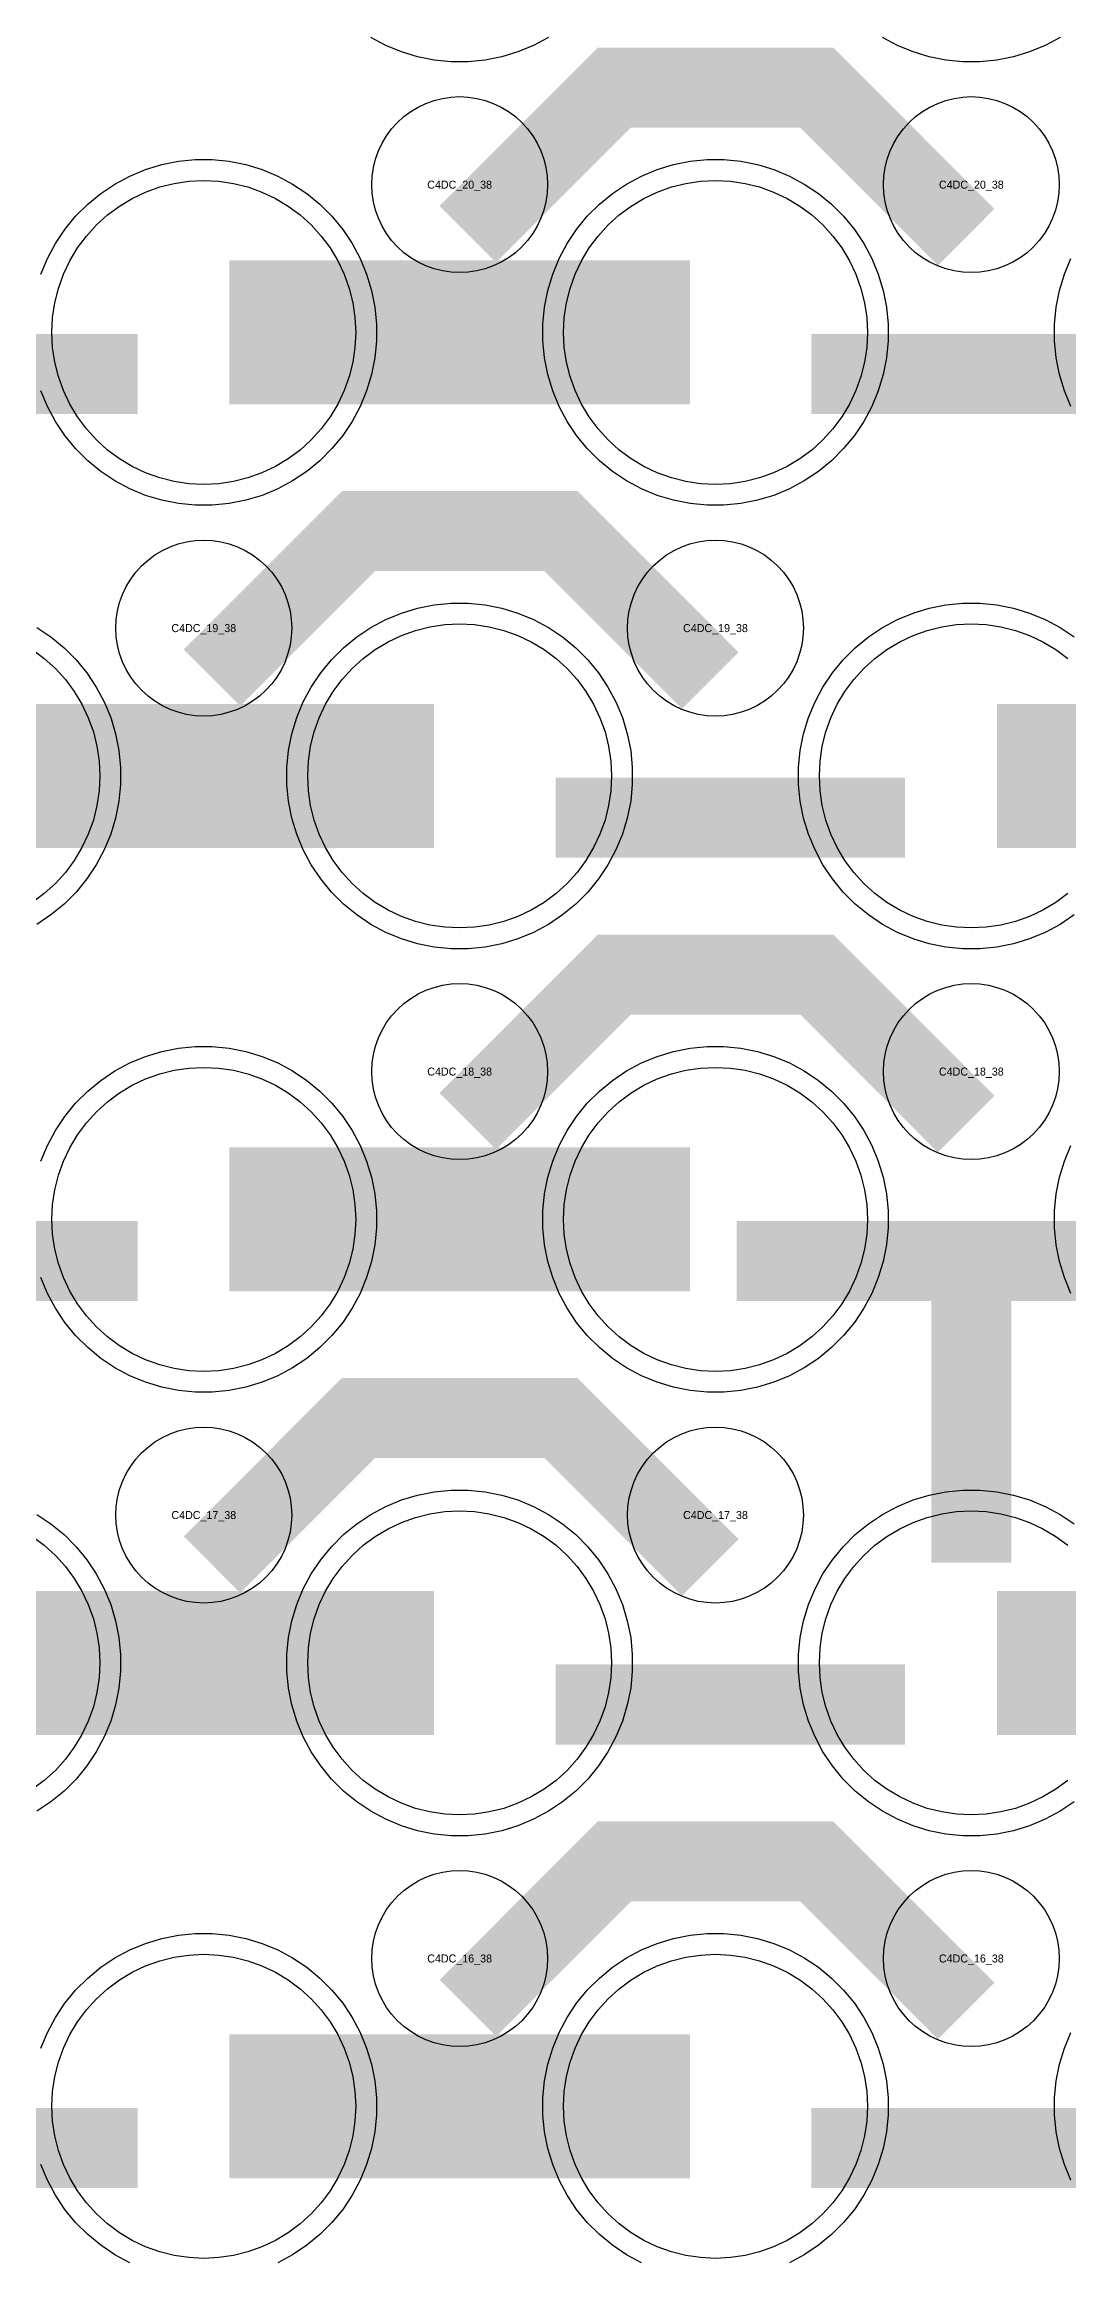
# Model space of a CAD drawing. Extents: x -11880 to 11880, y -14992 to 14992.
# Drawn here: x 110 to 430, y -12671 to -11978 of the extents above; entities that cross this region are included whole.
import ezdxf
from ezdxf.enums import TextEntityAlignment as Align

# ---------------------------------------------------------------- set-up
doc = ezdxf.new("R2010")
doc.units = 0
doc.header["$MEASUREMENT"] = 0
for name, color, linetype in [('GDS_775_DT_237', 138, 'CONTINUOUS'), ('RDL1_FS', 34, 'CONTINUOUS'), ('RDL_BS', 160, 'CONTINUOUS')]:
    doc.layers.add(name, color=color, linetype=linetype)

msp = doc.modelspace()

# ---------------------------------------------------------------- linework, layer by layer
at = {"layer": 'RDL1_FS'}
for points in [[(160, -12115.794), (155.343, -12115.565), (150.732, -12114.881), (146.209, -12113.749), (141.819, -12112.177), (137.605, -12110.185), (133.605, -12107.787), (129.86, -12105.009), (126.406, -12101.879), (123.276, -12098.425), (120.498, -12094.68), (118.1, -12090.68), (116.108, -12086.466), (114.536, -12082.076), (113.404, -12077.553), (112.72, -12072.942), (112.491, -12068.285), (112.72, -12063.628), (113.404, -12059.017), (114.536, -12054.494), (116.108, -12050.104), (118.1, -12045.89), (120.498, -12041.89), (123.276, -12038.145), (126.406, -12034.691), (129.86, -12031.561), (133.605, -12028.783), (137.605, -12026.385), (141.819, -12024.393), (146.209, -12022.821), (150.732, -12021.689), (155.343, -12021.005), (160, -12020.776), (164.657, -12021.005), (169.268, -12021.689), (173.791, -12022.821), (178.181, -12024.393), (182.395, -12026.385), (186.395, -12028.783), (190.14, -12031.561), (193.594, -12034.691), (196.724, -12038.145), (199.502, -12041.89), (201.9, -12045.89), (203.892, -12050.104), (205.464, -12054.494), (206.596, -12059.017), (207.28, -12063.628), (207.509, -12068.285), (207.28, -12072.942), (206.596, -12077.553), (205.464, -12082.076), (203.892, -12086.466), (201.9, -12090.68), (199.502, -12094.68), (196.724, -12098.425), (193.594, -12101.879), (190.14, -12105.009), (186.395, -12107.787), (182.395, -12110.185), (178.181, -12112.177), (173.791, -12113.749), (169.268, -12114.881), (164.657, -12115.565)], [(320, -12115.794), (315.343, -12115.565), (310.732, -12114.881), (306.209, -12113.749), (301.819, -12112.177), (297.605, -12110.185), (293.605, -12107.787), (289.86, -12105.009), (286.406, -12101.879), (283.276, -12098.425), (280.498, -12094.68), (278.1, -12090.68), (276.108, -12086.466), (274.536, -12082.076), (273.404, -12077.553), (272.72, -12072.942), (272.491, -12068.285), (272.72, -12063.628), (273.404, -12059.017), (274.536, -12054.494), (276.108, -12050.104), (278.1, -12045.89), (280.498, -12041.89), (283.276, -12038.145), (286.406, -12034.691), (289.86, -12031.561), (293.605, -12028.783), (297.605, -12026.385), (301.819, -12024.393), (306.209, -12022.821), (310.732, -12021.689), (315.343, -12021.005), (320, -12020.776), (324.657, -12021.005), (329.268, -12021.689), (333.791, -12022.821), (338.181, -12024.393), (342.395, -12026.385), (346.395, -12028.783), (350.14, -12031.561), (353.594, -12034.691), (356.724, -12038.145), (359.502, -12041.89), (361.9, -12045.89), (363.892, -12050.104), (365.464, -12054.494), (366.596, -12059.017), (367.28, -12063.628), (367.509, -12068.285), (367.28, -12072.942), (366.596, -12077.553), (365.464, -12082.076), (363.892, -12086.466), (361.9, -12090.68), (359.502, -12094.68), (356.724, -12098.425), (353.594, -12101.879), (350.14, -12105.009), (346.395, -12107.787), (342.395, -12110.185), (338.181, -12112.177), (333.791, -12113.749), (329.268, -12114.881), (324.657, -12115.565)], [(240, -12254.354), (235.343, -12254.125), (230.732, -12253.441), (226.209, -12252.309), (221.819, -12250.737), (217.605, -12248.745), (213.605, -12246.347), (209.86, -12243.569), (206.406, -12240.439), (203.276, -12236.985), (200.498, -12233.24), (198.1, -12229.24), (196.108, -12225.026), (194.536, -12220.636), (193.404, -12216.113), (192.72, -12211.502), (192.491, -12206.845), (192.72, -12202.188), (193.404, -12197.577), (194.536, -12193.054), (196.108, -12188.664), (198.1, -12184.45), (200.498, -12180.45), (203.276, -12176.705), (206.406, -12173.251), (209.86, -12170.121), (213.605, -12167.343), (217.605, -12164.945), (221.819, -12162.953), (226.209, -12161.381), (230.732, -12160.249), (235.343, -12159.565), (240, -12159.336), (244.657, -12159.565), (249.268, -12160.249), (253.791, -12161.381), (258.181, -12162.953), (262.395, -12164.945), (266.395, -12167.343), (270.14, -12170.121), (273.594, -12173.251), (276.724, -12176.705), (279.502, -12180.45), (281.9, -12184.45), (283.892, -12188.664), (285.464, -12193.054), (286.596, -12197.577), (287.28, -12202.188), (287.509, -12206.845), (287.28, -12211.502), (286.596, -12216.113), (285.464, -12220.636), (283.892, -12225.026), (281.9, -12229.24), (279.502, -12233.24), (276.724, -12236.985), (273.594, -12240.439), (270.14, -12243.569), (266.395, -12246.347), (262.395, -12248.745), (258.181, -12250.737), (253.791, -12252.309), (249.268, -12253.441), (244.657, -12254.125)], [(160, -12670.049), (155.343, -12669.82), (150.732, -12669.136), (146.209, -12668.004), (141.819, -12666.432), (137.605, -12664.44), (133.605, -12662.042), (129.86, -12659.264), (126.406, -12656.134), (123.276, -12652.68), (120.498, -12648.935), (118.1, -12644.935), (116.108, -12640.721), (114.536, -12636.331), (113.404, -12631.808), (112.72, -12627.197), (112.491, -12622.54), (112.72, -12617.883), (113.404, -12613.272), (114.536, -12608.749), (116.108, -12604.359), (118.1, -12600.145), (120.498, -12596.145), (123.276, -12592.4), (126.406, -12588.946), (129.86, -12585.816), (133.605, -12583.038), (137.605, -12580.64), (141.819, -12578.648), (146.209, -12577.076), (150.732, -12575.944), (155.343, -12575.26), (160, -12575.031), (164.657, -12575.26), (169.268, -12575.944), (173.791, -12577.076), (178.181, -12578.648), (182.395, -12580.64), (186.395, -12583.038), (190.14, -12585.816), (193.594, -12588.946), (196.724, -12592.4), (199.502, -12596.145), (201.9, -12600.145), (203.892, -12604.359), (205.464, -12608.749), (206.596, -12613.272), (207.28, -12617.883), (207.509, -12622.54), (207.28, -12627.197), (206.596, -12631.808), (205.464, -12636.331), (203.892, -12640.721), (201.9, -12644.935), (199.502, -12648.935), (196.724, -12652.68), (193.594, -12656.134), (190.14, -12659.264), (186.395, -12662.042), (182.395, -12664.44), (178.181, -12666.432), (173.791, -12668.004), (169.268, -12669.136), (164.657, -12669.82)], [(320, -12670.049), (315.343, -12669.82), (310.732, -12669.136), (306.209, -12668.004), (301.819, -12666.432), (297.605, -12664.44), (293.605, -12662.042), (289.86, -12659.264), (286.406, -12656.134), (283.276, -12652.68), (280.498, -12648.935), (278.1, -12644.935), (276.108, -12640.721), (274.536, -12636.331), (273.404, -12631.808), (272.72, -12627.197), (272.491, -12622.54), (272.72, -12617.883), (273.404, -12613.272), (274.536, -12608.749), (276.108, -12604.359), (278.1, -12600.145), (280.498, -12596.145), (283.276, -12592.4), (286.406, -12588.946), (289.86, -12585.816), (293.605, -12583.038), (297.605, -12580.64), (301.819, -12578.648), (306.209, -12577.076), (310.732, -12575.944), (315.343, -12575.26), (320, -12575.031), (324.657, -12575.26), (329.268, -12575.944), (333.791, -12577.076), (338.181, -12578.648), (342.395, -12580.64), (346.395, -12583.038), (350.14, -12585.816), (353.594, -12588.946), (356.724, -12592.4), (359.502, -12596.145), (361.9, -12600.145), (363.892, -12604.359), (365.464, -12608.749), (366.596, -12613.272), (367.28, -12617.883), (367.509, -12622.54), (367.28, -12627.197), (366.596, -12631.808), (365.464, -12636.331), (363.892, -12640.721), (361.9, -12644.935), (359.502, -12648.935), (356.724, -12652.68), (353.594, -12656.134), (350.14, -12659.264), (346.395, -12662.042), (342.395, -12664.44), (338.181, -12666.432), (333.791, -12668.004), (329.268, -12669.136), (324.657, -12669.82)]]:
    msp.add_lwpolyline(points, close=True, dxfattribs=at)
for points in [[(168.002, -12068.285, 45, 45, 0), (240.002, -12068.285, 45, 45, 0)], [(240.002, -12068.285, 45, 45, 0), (312.002, -12068.285, 45, 45, 0)], [(88.002, -12206.845, 45, 45, 0), (160.002, -12206.845, 45, 45, 0)], [(160.002, -12206.845, 45, 45, 0), (232.002, -12206.845, 45, 45, 0)], [(408.002, -12206.845, 45, 45, 0), (480.002, -12206.845, 45, 45, 0)], [(168.002, -12622.54, 45, 45, 0), (240.002, -12622.54, 45, 45, 0)], [(240.002, -12622.54, 45, 45, 0), (312.002, -12622.54, 45, 45, 0)]]:
    msp.add_lwpolyline(points, format="xyseb", dxfattribs=at)
for points in [[(430.14, -12243.569), (426.395, -12246.347), (422.395, -12248.745), (418.181, -12250.737), (413.791, -12252.309), (409.268, -12253.441), (404.657, -12254.125), (400, -12254.354), (395.343, -12254.125), (390.732, -12253.441), (386.209, -12252.309), (381.819, -12250.737), (377.605, -12248.745), (373.605, -12246.347), (369.86, -12243.569), (366.406, -12240.439), (363.276, -12236.985), (360.498, -12233.24), (358.1, -12229.24), (356.108, -12225.026), (354.536, -12220.636), (353.404, -12216.113), (352.72, -12211.502), (352.491, -12206.845), (352.72, -12202.188), (353.404, -12197.577), (354.536, -12193.054), (356.108, -12188.664), (358.1, -12184.45), (360.498, -12180.45), (363.276, -12176.705), (366.406, -12173.251), (369.86, -12170.121), (373.605, -12167.343), (377.605, -12164.945), (381.819, -12162.953), (386.209, -12161.381), (390.732, -12160.249), (395.343, -12159.565), (400, -12159.336), (404.657, -12159.565), (409.268, -12160.249), (413.791, -12161.381), (418.181, -12162.953), (422.395, -12164.945), (426.395, -12167.343), (430.14, -12170.121)], [(106.395, -12167.343), (110.14, -12170.121), (113.594, -12173.251), (116.724, -12176.705), (119.502, -12180.45), (121.9, -12184.45), (123.892, -12188.664), (125.464, -12193.054), (126.596, -12197.577), (127.28, -12202.188), (127.509, -12206.845), (127.28, -12211.502), (126.596, -12216.113), (125.464, -12220.636), (123.892, -12225.026), (121.9, -12229.24), (119.502, -12233.24), (116.724, -12236.985), (113.594, -12240.439), (110.14, -12243.569), (106.395, -12246.347)]]:
    msp.add_lwpolyline(points, dxfattribs=at)
at = {"layer": 'RDL1_FS', "color": 241, "true_color": 0xf7abae}
for points in [[(160, -12392.919), (155.343, -12392.69), (150.732, -12392.006), (146.209, -12390.874), (141.819, -12389.302), (137.605, -12387.31), (133.605, -12384.912), (129.86, -12382.134), (126.406, -12379.004), (123.276, -12375.55), (120.498, -12371.805), (118.1, -12367.805), (116.108, -12363.591), (114.536, -12359.201), (113.404, -12354.678), (112.72, -12350.067), (112.491, -12345.41), (112.72, -12340.753), (113.404, -12336.142), (114.536, -12331.619), (116.108, -12327.229), (118.1, -12323.015), (120.498, -12319.015), (123.276, -12315.27), (126.406, -12311.816), (129.86, -12308.686), (133.605, -12305.908), (137.605, -12303.51), (141.819, -12301.518), (146.209, -12299.946), (150.732, -12298.814), (155.343, -12298.13), (160, -12297.901), (164.657, -12298.13), (169.268, -12298.814), (173.791, -12299.946), (178.181, -12301.518), (182.395, -12303.51), (186.395, -12305.908), (190.14, -12308.686), (193.594, -12311.816), (196.724, -12315.27), (199.502, -12319.015), (201.9, -12323.015), (203.892, -12327.229), (205.464, -12331.619), (206.596, -12336.142), (207.28, -12340.753), (207.509, -12345.41), (207.28, -12350.067), (206.596, -12354.678), (205.464, -12359.201), (203.892, -12363.591), (201.9, -12367.805), (199.502, -12371.805), (196.724, -12375.55), (193.594, -12379.004), (190.14, -12382.134), (186.395, -12384.912), (182.395, -12387.31), (178.181, -12389.302), (173.791, -12390.874), (169.268, -12392.006), (164.657, -12392.69)], [(320, -12392.919), (315.343, -12392.69), (310.732, -12392.006), (306.209, -12390.874), (301.819, -12389.302), (297.605, -12387.31), (293.605, -12384.912), (289.86, -12382.134), (286.406, -12379.004), (283.276, -12375.55), (280.498, -12371.805), (278.1, -12367.805), (276.108, -12363.591), (274.536, -12359.201), (273.404, -12354.678), (272.72, -12350.067), (272.491, -12345.41), (272.72, -12340.753), (273.404, -12336.142), (274.536, -12331.619), (276.108, -12327.229), (278.1, -12323.015), (280.498, -12319.015), (283.276, -12315.27), (286.406, -12311.816), (289.86, -12308.686), (293.605, -12305.908), (297.605, -12303.51), (301.819, -12301.518), (306.209, -12299.946), (310.732, -12298.814), (315.343, -12298.13), (320, -12297.901), (324.657, -12298.13), (329.268, -12298.814), (333.791, -12299.946), (338.181, -12301.518), (342.395, -12303.51), (346.395, -12305.908), (350.14, -12308.686), (353.594, -12311.816), (356.724, -12315.27), (359.502, -12319.015), (361.9, -12323.015), (363.892, -12327.229), (365.464, -12331.619), (366.596, -12336.142), (367.28, -12340.753), (367.509, -12345.41), (367.28, -12350.067), (366.596, -12354.678), (365.464, -12359.201), (363.892, -12363.591), (361.9, -12367.805), (359.502, -12371.805), (356.724, -12375.55), (353.594, -12379.004), (350.14, -12382.134), (346.395, -12384.912), (342.395, -12387.31), (338.181, -12389.302), (333.791, -12390.874), (329.268, -12392.006), (324.657, -12392.69)], [(240, -12531.484), (235.343, -12531.255), (230.732, -12530.571), (226.209, -12529.439), (221.819, -12527.867), (217.605, -12525.875), (213.605, -12523.477), (209.86, -12520.699), (206.406, -12517.569), (203.276, -12514.115), (200.498, -12510.37), (198.1, -12506.37), (196.108, -12502.156), (194.536, -12497.766), (193.404, -12493.243), (192.72, -12488.632), (192.491, -12483.975), (192.72, -12479.318), (193.404, -12474.707), (194.536, -12470.184), (196.108, -12465.794), (198.1, -12461.58), (200.498, -12457.58), (203.276, -12453.835), (206.406, -12450.381), (209.86, -12447.251), (213.605, -12444.473), (217.605, -12442.075), (221.819, -12440.083), (226.209, -12438.511), (230.732, -12437.379), (235.343, -12436.695), (240, -12436.466), (244.657, -12436.695), (249.268, -12437.379), (253.791, -12438.511), (258.181, -12440.083), (262.395, -12442.075), (266.395, -12444.473), (270.14, -12447.251), (273.594, -12450.381), (276.724, -12453.835), (279.502, -12457.58), (281.9, -12461.58), (283.892, -12465.794), (285.464, -12470.184), (286.596, -12474.707), (287.28, -12479.318), (287.509, -12483.975), (287.28, -12488.632), (286.596, -12493.243), (285.464, -12497.766), (283.892, -12502.156), (281.9, -12506.37), (279.502, -12510.37), (276.724, -12514.115), (273.594, -12517.569), (270.14, -12520.699), (266.395, -12523.477), (262.395, -12525.875), (258.181, -12527.867), (253.791, -12529.439), (249.268, -12530.571), (244.657, -12531.255)]]:
    msp.add_lwpolyline(points, close=True, dxfattribs=at)
for points in [[(168.002, -12345.41, 45, 45, 0), (240.002, -12345.41, 45, 45, 0)], [(240.002, -12345.41, 45, 45, 0), (312.002, -12345.41, 45, 45, 0)], [(88.002, -12483.975, 45, 45, 0), (160.002, -12483.975, 45, 45, 0)], [(160.002, -12483.975, 45, 45, 0), (232.002, -12483.975, 45, 45, 0)], [(408.002, -12483.975, 45, 45, 0), (480.002, -12483.975, 45, 45, 0)]]:
    msp.add_lwpolyline(points, format="xyseb", dxfattribs=at)
for points in [[(430.14, -12520.699), (426.395, -12523.477), (422.395, -12525.875), (418.181, -12527.867), (413.791, -12529.439), (409.268, -12530.571), (404.657, -12531.255), (400, -12531.484), (395.343, -12531.255), (390.732, -12530.571), (386.209, -12529.439), (381.819, -12527.867), (377.605, -12525.875), (373.605, -12523.477), (369.86, -12520.699), (366.406, -12517.569), (363.276, -12514.115), (360.498, -12510.37), (358.1, -12506.37), (356.108, -12502.156), (354.536, -12497.766), (353.404, -12493.243), (352.72, -12488.632), (352.491, -12483.975), (352.72, -12479.318), (353.404, -12474.707), (354.536, -12470.184), (356.108, -12465.794), (358.1, -12461.58), (360.498, -12457.58), (363.276, -12453.835), (366.406, -12450.381), (369.86, -12447.251), (373.605, -12444.473), (377.605, -12442.075), (381.819, -12440.083), (386.209, -12438.511), (390.732, -12437.379), (395.343, -12436.695), (400, -12436.466), (404.657, -12436.695), (409.268, -12437.379), (413.791, -12438.511), (418.181, -12440.083), (422.395, -12442.075), (426.395, -12444.473), (430.14, -12447.251)], [(106.395, -12444.473), (110.14, -12447.251), (113.594, -12450.381), (116.724, -12453.835), (119.502, -12457.58), (121.9, -12461.58), (123.892, -12465.794), (125.464, -12470.184), (126.596, -12474.707), (127.28, -12479.318), (127.509, -12483.975), (127.28, -12488.632), (126.596, -12493.243), (125.464, -12497.766), (123.892, -12502.156), (121.9, -12506.37), (119.502, -12510.37), (116.724, -12514.115), (113.594, -12517.569), (110.14, -12520.699), (106.395, -12523.477)]]:
    msp.add_lwpolyline(points, dxfattribs=at)
at = {"layer": 'RDL_BS', "color": 241, "true_color": 0xf7abae}
for points in [[(267.777, -11976.103), (263.115, -11978.595), (258.205, -11980.626), (253.165, -11982.157), (247.938, -11983.203), (242.644, -11983.72), (237.356, -11983.72), (232.062, -11983.203), (226.835, -11982.157), (221.795, -11980.626), (216.885, -11978.595), (212.223, -11976.103)], [(427.777, -11976.103), (423.115, -11978.595), (418.205, -11980.626), (413.165, -11982.157), (407.938, -11983.203), (402.644, -11983.72), (397.356, -11983.72), (392.062, -11983.203), (386.835, -11982.157), (381.795, -11980.626), (376.885, -11978.595), (372.223, -11976.103)], [(109.094, -12327.205), (111.125, -12322.295), (113.617, -12317.633), (116.564, -12313.219), (119.926, -12309.118), (123.708, -12305.336), (127.809, -12301.974), (132.223, -12299.027), (136.885, -12296.535), (141.795, -12294.504), (146.835, -12292.973), (152.062, -12291.927), (157.356, -12291.41), (162.644, -12291.41), (167.938, -12291.927), (173.165, -12292.973), (178.205, -12294.504), (183.115, -12296.535), (187.777, -12299.027), (192.191, -12301.974), (196.292, -12305.336), (200.074, -12309.118), (203.436, -12313.219), (206.383, -12317.633), (208.875, -12322.295), (210.906, -12327.205), (212.437, -12332.245), (213.483, -12337.472), (214, -12342.766), (214, -12348.054), (213.483, -12353.348), (212.437, -12358.575), (210.906, -12363.615), (208.875, -12368.525), (206.383, -12373.187), (203.436, -12377.601), (200.074, -12381.702), (196.292, -12385.484), (192.191, -12388.846), (187.777, -12391.793), (183.115, -12394.285), (178.205, -12396.316), (173.165, -12397.847), (167.938, -12398.893), (162.644, -12399.41), (157.356, -12399.41), (152.062, -12398.893), (146.835, -12397.847), (141.795, -12396.316), (136.885, -12394.285), (132.223, -12391.793), (127.809, -12388.846), (123.708, -12385.484), (119.926, -12381.702), (116.564, -12377.601), (113.617, -12373.187), (111.125, -12368.525), (109.094, -12363.615)], [(431.125, -12368.525), (429.094, -12363.615), (427.563, -12358.575), (426.517, -12353.348), (426, -12348.054), (426, -12342.766), (426.517, -12337.472), (427.563, -12332.245), (429.094, -12327.205), (431.125, -12322.295)], [(432.191, -12527.411), (427.777, -12530.358), (423.115, -12532.85), (418.205, -12534.881), (413.165, -12536.412), (407.938, -12537.458), (402.644, -12537.975), (397.356, -12537.975), (392.062, -12537.458), (386.835, -12536.412), (381.795, -12534.881), (376.885, -12532.85), (372.223, -12530.358), (367.809, -12527.411), (363.708, -12524.049), (359.926, -12520.267), (356.564, -12516.166), (353.617, -12511.752), (351.125, -12507.09), (349.094, -12502.18), (347.563, -12497.14), (346.517, -12491.913), (346, -12486.619), (346, -12481.331), (346.517, -12476.037), (347.563, -12470.81), (349.094, -12465.77), (351.125, -12460.86), (353.617, -12456.198), (356.564, -12451.784), (359.926, -12447.683), (363.708, -12443.901), (367.809, -12440.539), (372.223, -12437.592), (376.885, -12435.1), (381.795, -12433.069), (386.835, -12431.538), (392.062, -12430.492), (397.356, -12429.975), (402.644, -12429.975), (407.938, -12430.492), (413.165, -12431.538), (418.205, -12433.069), (423.115, -12435.1), (427.777, -12437.592), (432.191, -12440.539)], [(107.777, -12437.592), (112.191, -12440.539), (116.292, -12443.901), (120.074, -12447.683), (123.436, -12451.784), (126.383, -12456.198), (128.875, -12460.86), (130.906, -12465.77), (132.437, -12470.81), (133.483, -12476.037), (134, -12481.331), (134, -12486.619), (133.483, -12491.913), (132.437, -12497.14), (130.906, -12502.18), (128.875, -12507.09), (126.383, -12511.752), (123.436, -12516.166), (120.074, -12520.267), (116.292, -12524.049), (112.191, -12527.411), (107.777, -12530.358)]]:
    msp.add_lwpolyline(points, dxfattribs=at)
at = {"layer": 'RDL_BS'}
for points in [[(242.562, -12037.599, 25, 25, 0), (288.377, -11991.784, 25, 25, 0), (321.93, -11991.784, 25, 25, 0)], [(398.401, -12038.498, 25, 25, 0), (351.687, -11991.784, 25, 25, 0), (321.929, -11991.784, 25, 25, 0)], [(30.016, -12081.298, 25, 25, 0), (139.281, -12081.298, 25, 25, 0)], [(350.016, -12081.298, 25, 25, 0), (459.281, -12081.298, 25, 25, 0)], [(162.562, -12176.159, 25, 25, 0), (208.377, -12130.344, 25, 25, 0), (241.93, -12130.344, 25, 25, 0)], [(318.401, -12177.058, 25, 25, 0), (271.687, -12130.344, 25, 25, 0), (241.929, -12130.344, 25, 25, 0)], [(270.016, -12219.858, 25, 25, 0), (379.281, -12219.858, 25, 25, 0)], [(242.562, -12314.724, 25, 25, 0), (288.377, -12268.909, 25, 25, 0), (321.93, -12268.909, 25, 25, 0)], [(398.401, -12315.623, 25, 25, 0), (351.687, -12268.909, 25, 25, 0), (321.929, -12268.909, 25, 25, 0)], [(400, -12376.372, 25, 25, 0), (400, -12421.992, 25, 25, 0)], [(162.562, -12453.289, 25, 25, 0), (208.377, -12407.474, 25, 25, 0), (241.93, -12407.474, 25, 25, 0)], [(318.401, -12454.188, 25, 25, 0), (271.687, -12407.474, 25, 25, 0), (241.929, -12407.474, 25, 25, 0)], [(242.562, -12591.854, 25, 25, 0), (288.377, -12546.039, 25, 25, 0), (321.93, -12546.039, 25, 25, 0)], [(398.401, -12592.753, 25, 25, 0), (351.687, -12546.039, 25, 25, 0), (321.929, -12546.039, 25, 25, 0)], [(30.016, -12635.553, 25, 25, 0), (139.281, -12635.553, 25, 25, 0)], [(350.016, -12635.553, 25, 25, 0), (459.281, -12635.553, 25, 25, 0)]]:
    msp.add_lwpolyline(points, format="xyseb", dxfattribs=at)
for points in [[(240, -12049.591), (237.307, -12049.459), (234.635, -12049.063), (232.016, -12048.406), (229.481, -12047.499), (227.044, -12046.347), (224.72, -12044.954), (222.557, -12043.351), (220.558, -12041.539), (218.746, -12039.54), (217.143, -12037.377), (215.75, -12035.053), (214.598, -12032.616), (213.691, -12030.081), (213.034, -12027.462), (212.638, -12024.79), (212.506, -12022.097), (212.638, -12019.404), (213.034, -12016.732), (213.691, -12014.113), (214.598, -12011.578), (215.75, -12009.141), (217.143, -12006.817), (218.746, -12004.654), (220.558, -12002.655), (222.557, -12000.843), (224.72, -11999.24), (227.044, -11997.847), (229.481, -11996.695), (232.016, -11995.788), (234.635, -11995.131), (237.307, -11994.735), (240, -11994.603), (242.693, -11994.735), (245.365, -11995.131), (247.984, -11995.788), (250.519, -11996.695), (252.956, -11997.847), (255.28, -11999.24), (257.443, -12000.843), (259.442, -12002.655), (261.254, -12004.654), (262.857, -12006.817), (264.25, -12009.141), (265.402, -12011.578), (266.309, -12014.113), (266.966, -12016.732), (267.362, -12019.404), (267.494, -12022.097), (267.362, -12024.79), (266.966, -12027.462), (266.309, -12030.081), (265.402, -12032.616), (264.25, -12035.053), (262.857, -12037.377), (261.254, -12039.54), (259.442, -12041.539), (257.443, -12043.351), (255.28, -12044.954), (252.956, -12046.347), (250.519, -12047.499), (247.984, -12048.406), (245.365, -12049.063), (242.693, -12049.459)], [(400, -12049.591), (397.307, -12049.459), (394.635, -12049.063), (392.016, -12048.406), (389.481, -12047.499), (387.044, -12046.347), (384.72, -12044.954), (382.557, -12043.351), (380.558, -12041.539), (378.746, -12039.54), (377.143, -12037.377), (375.75, -12035.053), (374.598, -12032.616), (373.691, -12030.081), (373.034, -12027.462), (372.638, -12024.79), (372.506, -12022.097), (372.638, -12019.404), (373.034, -12016.732), (373.691, -12014.113), (374.598, -12011.578), (375.75, -12009.141), (377.143, -12006.817), (378.746, -12004.654), (380.558, -12002.655), (382.557, -12000.843), (384.72, -11999.24), (387.044, -11997.847), (389.481, -11996.695), (392.016, -11995.788), (394.635, -11995.131), (397.307, -11994.735), (400, -11994.603), (402.693, -11994.735), (405.365, -11995.131), (407.984, -11995.788), (410.519, -11996.695), (412.956, -11997.847), (415.28, -11999.24), (417.443, -12000.843), (419.442, -12002.655), (421.254, -12004.654), (422.857, -12006.817), (424.25, -12009.141), (425.402, -12011.578), (426.309, -12014.113), (426.966, -12016.732), (427.362, -12019.404), (427.494, -12022.097), (427.362, -12024.79), (426.966, -12027.462), (426.309, -12030.081), (425.402, -12032.616), (424.25, -12035.053), (422.857, -12037.377), (421.254, -12039.54), (419.442, -12041.539), (417.443, -12043.351), (415.28, -12044.954), (412.956, -12046.347), (410.519, -12047.499), (407.984, -12048.406), (405.365, -12049.063), (402.693, -12049.459)], [(317.356, -12122.285), (312.062, -12121.768), (306.835, -12120.722), (301.795, -12119.191), (296.885, -12117.16), (292.223, -12114.668), (287.809, -12111.721), (283.708, -12108.359), (279.926, -12104.577), (276.564, -12100.476), (273.617, -12096.062), (271.125, -12091.4), (269.094, -12086.49), (267.563, -12081.45), (266.517, -12076.223), (266, -12070.929), (266, -12065.641), (266.517, -12060.347), (267.563, -12055.12), (269.094, -12050.08), (271.125, -12045.17), (273.617, -12040.508), (276.564, -12036.094), (279.926, -12031.993), (283.708, -12028.211), (287.809, -12024.849), (292.223, -12021.902), (296.885, -12019.41), (301.795, -12017.379), (306.835, -12015.848), (312.062, -12014.802), (317.356, -12014.285), (322.644, -12014.285), (327.938, -12014.802), (333.165, -12015.848), (338.205, -12017.379), (343.115, -12019.41), (347.777, -12021.902), (352.191, -12024.849), (356.292, -12028.211), (360.074, -12031.993), (363.436, -12036.094), (366.383, -12040.508), (368.875, -12045.17), (370.906, -12050.08), (372.437, -12055.12), (373.483, -12060.347), (374, -12065.641), (374, -12070.929), (373.483, -12076.223), (372.437, -12081.45), (370.906, -12086.49), (368.875, -12091.4), (366.383, -12096.062), (363.436, -12100.476), (360.074, -12104.577), (356.292, -12108.359), (352.191, -12111.721), (347.777, -12114.668), (343.115, -12117.16), (338.205, -12119.191), (333.165, -12120.722), (327.938, -12121.768), (322.644, -12122.285)], [(160, -12188.151), (157.307, -12188.019), (154.635, -12187.623), (152.016, -12186.966), (149.481, -12186.059), (147.044, -12184.907), (144.72, -12183.514), (142.557, -12181.911), (140.558, -12180.099), (138.746, -12178.1), (137.143, -12175.937), (135.75, -12173.613), (134.598, -12171.176), (133.691, -12168.641), (133.034, -12166.022), (132.638, -12163.35), (132.506, -12160.657), (132.638, -12157.964), (133.034, -12155.292), (133.691, -12152.673), (134.598, -12150.138), (135.75, -12147.701), (137.143, -12145.377), (138.746, -12143.214), (140.558, -12141.215), (142.557, -12139.403), (144.72, -12137.8), (147.044, -12136.407), (149.481, -12135.255), (152.016, -12134.348), (154.635, -12133.691), (157.307, -12133.295), (160, -12133.163), (162.693, -12133.295), (165.365, -12133.691), (167.984, -12134.348), (170.519, -12135.255), (172.956, -12136.407), (175.28, -12137.8), (177.443, -12139.403), (179.442, -12141.215), (181.254, -12143.214), (182.857, -12145.377), (184.25, -12147.701), (185.402, -12150.138), (186.309, -12152.673), (186.966, -12155.292), (187.362, -12157.964), (187.494, -12160.657), (187.362, -12163.35), (186.966, -12166.022), (186.309, -12168.641), (185.402, -12171.176), (184.25, -12173.613), (182.857, -12175.937), (181.254, -12178.1), (179.442, -12180.099), (177.443, -12181.911), (175.28, -12183.514), (172.956, -12184.907), (170.519, -12186.059), (167.984, -12186.966), (165.365, -12187.623), (162.693, -12188.019)], [(320, -12188.151), (317.307, -12188.019), (314.635, -12187.623), (312.016, -12186.966), (309.481, -12186.059), (307.044, -12184.907), (304.72, -12183.514), (302.557, -12181.911), (300.558, -12180.099), (298.746, -12178.1), (297.143, -12175.937), (295.75, -12173.613), (294.598, -12171.176), (293.691, -12168.641), (293.034, -12166.022), (292.638, -12163.35), (292.506, -12160.657), (292.638, -12157.964), (293.034, -12155.292), (293.691, -12152.673), (294.598, -12150.138), (295.75, -12147.701), (297.143, -12145.377), (298.746, -12143.214), (300.558, -12141.215), (302.557, -12139.403), (304.72, -12137.8), (307.044, -12136.407), (309.481, -12135.255), (312.016, -12134.348), (314.635, -12133.691), (317.307, -12133.295), (320, -12133.163), (322.693, -12133.295), (325.365, -12133.691), (327.984, -12134.348), (330.519, -12135.255), (332.956, -12136.407), (335.28, -12137.8), (337.443, -12139.403), (339.442, -12141.215), (341.254, -12143.214), (342.857, -12145.377), (344.25, -12147.701), (345.402, -12150.138), (346.309, -12152.673), (346.966, -12155.292), (347.362, -12157.964), (347.494, -12160.657), (347.362, -12163.35), (346.966, -12166.022), (346.309, -12168.641), (345.402, -12171.176), (344.25, -12173.613), (342.857, -12175.937), (341.254, -12178.1), (339.442, -12180.099), (337.443, -12181.911), (335.28, -12183.514), (332.956, -12184.907), (330.519, -12186.059), (327.984, -12186.966), (325.365, -12187.623), (322.693, -12188.019)], [(237.356, -12260.845), (232.062, -12260.328), (226.835, -12259.282), (221.795, -12257.751), (216.885, -12255.72), (212.223, -12253.228), (207.809, -12250.281), (203.708, -12246.919), (199.926, -12243.137), (196.564, -12239.036), (193.617, -12234.622), (191.125, -12229.96), (189.094, -12225.05), (187.563, -12220.01), (186.517, -12214.783), (186, -12209.489), (186, -12204.201), (186.517, -12198.907), (187.563, -12193.68), (189.094, -12188.64), (191.125, -12183.73), (193.617, -12179.068), (196.564, -12174.654), (199.926, -12170.553), (203.708, -12166.771), (207.809, -12163.409), (212.223, -12160.462), (216.885, -12157.97), (221.795, -12155.939), (226.835, -12154.408), (232.062, -12153.362), (237.356, -12152.845), (242.644, -12152.845), (247.938, -12153.362), (253.165, -12154.408), (258.205, -12155.939), (263.115, -12157.97), (267.777, -12160.462), (272.191, -12163.409), (276.292, -12166.771), (280.074, -12170.553), (283.436, -12174.654), (286.383, -12179.068), (288.875, -12183.73), (290.906, -12188.64), (292.437, -12193.68), (293.483, -12198.907), (294, -12204.201), (294, -12209.489), (293.483, -12214.783), (292.437, -12220.01), (290.906, -12225.05), (288.875, -12229.96), (286.383, -12234.622), (283.436, -12239.036), (280.074, -12243.137), (276.292, -12246.919), (272.191, -12250.281), (267.777, -12253.228), (263.115, -12255.72), (258.205, -12257.751), (253.165, -12259.282), (247.938, -12260.328), (242.644, -12260.845)], [(240, -12326.716), (237.307, -12326.584), (234.635, -12326.188), (232.016, -12325.531), (229.481, -12324.624), (227.044, -12323.472), (224.72, -12322.079), (222.557, -12320.476), (220.558, -12318.664), (218.746, -12316.665), (217.143, -12314.502), (215.75, -12312.178), (214.598, -12309.741), (213.691, -12307.206), (213.034, -12304.587), (212.638, -12301.915), (212.506, -12299.222), (212.638, -12296.529), (213.034, -12293.857), (213.691, -12291.238), (214.598, -12288.703), (215.75, -12286.266), (217.143, -12283.942), (218.746, -12281.779), (220.558, -12279.78), (222.557, -12277.968), (224.72, -12276.365), (227.044, -12274.972), (229.481, -12273.82), (232.016, -12272.913), (234.635, -12272.256), (237.307, -12271.86), (240, -12271.728), (242.693, -12271.86), (245.365, -12272.256), (247.984, -12272.913), (250.519, -12273.82), (252.956, -12274.972), (255.28, -12276.365), (257.443, -12277.968), (259.442, -12279.78), (261.254, -12281.779), (262.857, -12283.942), (264.25, -12286.266), (265.402, -12288.703), (266.309, -12291.238), (266.966, -12293.857), (267.362, -12296.529), (267.494, -12299.222), (267.362, -12301.915), (266.966, -12304.587), (266.309, -12307.206), (265.402, -12309.741), (264.25, -12312.178), (262.857, -12314.502), (261.254, -12316.665), (259.442, -12318.664), (257.443, -12320.476), (255.28, -12322.079), (252.956, -12323.472), (250.519, -12324.624), (247.984, -12325.531), (245.365, -12326.188), (242.693, -12326.584)], [(400, -12326.716), (397.307, -12326.584), (394.635, -12326.188), (392.016, -12325.531), (389.481, -12324.624), (387.044, -12323.472), (384.72, -12322.079), (382.557, -12320.476), (380.558, -12318.664), (378.746, -12316.665), (377.143, -12314.502), (375.75, -12312.178), (374.598, -12309.741), (373.691, -12307.206), (373.034, -12304.587), (372.638, -12301.915), (372.506, -12299.222), (372.638, -12296.529), (373.034, -12293.857), (373.691, -12291.238), (374.598, -12288.703), (375.75, -12286.266), (377.143, -12283.942), (378.746, -12281.779), (380.558, -12279.78), (382.557, -12277.968), (384.72, -12276.365), (387.044, -12274.972), (389.481, -12273.82), (392.016, -12272.913), (394.635, -12272.256), (397.307, -12271.86), (400, -12271.728), (402.693, -12271.86), (405.365, -12272.256), (407.984, -12272.913), (410.519, -12273.82), (412.956, -12274.972), (415.28, -12276.365), (417.443, -12277.968), (419.442, -12279.78), (421.254, -12281.779), (422.857, -12283.942), (424.25, -12286.266), (425.402, -12288.703), (426.309, -12291.238), (426.966, -12293.857), (427.362, -12296.529), (427.494, -12299.222), (427.362, -12301.915), (426.966, -12304.587), (426.309, -12307.206), (425.402, -12309.741), (424.25, -12312.178), (422.857, -12314.502), (421.254, -12316.665), (419.442, -12318.664), (417.443, -12320.476), (415.28, -12322.079), (412.956, -12323.472), (410.519, -12324.624), (407.984, -12325.531), (405.365, -12326.188), (402.693, -12326.584)], [(160, -12465.281), (157.307, -12465.149), (154.635, -12464.753), (152.016, -12464.096), (149.481, -12463.189), (147.044, -12462.037), (144.72, -12460.644), (142.557, -12459.041), (140.558, -12457.229), (138.746, -12455.23), (137.143, -12453.067), (135.75, -12450.743), (134.598, -12448.306), (133.691, -12445.771), (133.034, -12443.152), (132.638, -12440.48), (132.506, -12437.787), (132.638, -12435.094), (133.034, -12432.422), (133.691, -12429.803), (134.598, -12427.268), (135.75, -12424.831), (137.143, -12422.507), (138.746, -12420.344), (140.558, -12418.345), (142.557, -12416.533), (144.72, -12414.93), (147.044, -12413.537), (149.481, -12412.385), (152.016, -12411.478), (154.635, -12410.821), (157.307, -12410.425), (160, -12410.293), (162.693, -12410.425), (165.365, -12410.821), (167.984, -12411.478), (170.519, -12412.385), (172.956, -12413.537), (175.28, -12414.93), (177.443, -12416.533), (179.442, -12418.345), (181.254, -12420.344), (182.857, -12422.507), (184.25, -12424.831), (185.402, -12427.268), (186.309, -12429.803), (186.966, -12432.422), (187.362, -12435.094), (187.494, -12437.787), (187.362, -12440.48), (186.966, -12443.152), (186.309, -12445.771), (185.402, -12448.306), (184.25, -12450.743), (182.857, -12453.067), (181.254, -12455.23), (179.442, -12457.229), (177.443, -12459.041), (175.28, -12460.644), (172.956, -12462.037), (170.519, -12463.189), (167.984, -12464.096), (165.365, -12464.753), (162.693, -12465.149)], [(320, -12465.281), (317.307, -12465.149), (314.635, -12464.753), (312.016, -12464.096), (309.481, -12463.189), (307.044, -12462.037), (304.72, -12460.644), (302.557, -12459.041), (300.558, -12457.229), (298.746, -12455.23), (297.143, -12453.067), (295.75, -12450.743), (294.598, -12448.306), (293.691, -12445.771), (293.034, -12443.152), (292.638, -12440.48), (292.506, -12437.787), (292.638, -12435.094), (293.034, -12432.422), (293.691, -12429.803), (294.598, -12427.268), (295.75, -12424.831), (297.143, -12422.507), (298.746, -12420.344), (300.558, -12418.345), (302.557, -12416.533), (304.72, -12414.93), (307.044, -12413.537), (309.481, -12412.385), (312.016, -12411.478), (314.635, -12410.821), (317.307, -12410.425), (320, -12410.293), (322.693, -12410.425), (325.365, -12410.821), (327.984, -12411.478), (330.519, -12412.385), (332.956, -12413.537), (335.28, -12414.93), (337.443, -12416.533), (339.442, -12418.345), (341.254, -12420.344), (342.857, -12422.507), (344.25, -12424.831), (345.402, -12427.268), (346.309, -12429.803), (346.966, -12432.422), (347.362, -12435.094), (347.494, -12437.787), (347.362, -12440.48), (346.966, -12443.152), (346.309, -12445.771), (345.402, -12448.306), (344.25, -12450.743), (342.857, -12453.067), (341.254, -12455.23), (339.442, -12457.229), (337.443, -12459.041), (335.28, -12460.644), (332.956, -12462.037), (330.519, -12463.189), (327.984, -12464.096), (325.365, -12464.753), (322.693, -12465.149)], [(240, -12603.846), (237.307, -12603.714), (234.635, -12603.318), (232.016, -12602.661), (229.481, -12601.754), (227.044, -12600.602), (224.72, -12599.209), (222.557, -12597.606), (220.558, -12595.794), (218.746, -12593.795), (217.143, -12591.632), (215.75, -12589.308), (214.598, -12586.871), (213.691, -12584.336), (213.034, -12581.717), (212.638, -12579.045), (212.506, -12576.352), (212.638, -12573.659), (213.034, -12570.987), (213.691, -12568.368), (214.598, -12565.833), (215.75, -12563.396), (217.143, -12561.072), (218.746, -12558.909), (220.558, -12556.91), (222.557, -12555.098), (224.72, -12553.495), (227.044, -12552.102), (229.481, -12550.95), (232.016, -12550.043), (234.635, -12549.386), (237.307, -12548.99), (240, -12548.858), (242.693, -12548.99), (245.365, -12549.386), (247.984, -12550.043), (250.519, -12550.95), (252.956, -12552.102), (255.28, -12553.495), (257.443, -12555.098), (259.442, -12556.91), (261.254, -12558.909), (262.857, -12561.072), (264.25, -12563.396), (265.402, -12565.833), (266.309, -12568.368), (266.966, -12570.987), (267.362, -12573.659), (267.494, -12576.352), (267.362, -12579.045), (266.966, -12581.717), (266.309, -12584.336), (265.402, -12586.871), (264.25, -12589.308), (262.857, -12591.632), (261.254, -12593.795), (259.442, -12595.794), (257.443, -12597.606), (255.28, -12599.209), (252.956, -12600.602), (250.519, -12601.754), (247.984, -12602.661), (245.365, -12603.318), (242.693, -12603.714)], [(400, -12603.846), (397.307, -12603.714), (394.635, -12603.318), (392.016, -12602.661), (389.481, -12601.754), (387.044, -12600.602), (384.72, -12599.209), (382.557, -12597.606), (380.558, -12595.794), (378.746, -12593.795), (377.143, -12591.632), (375.75, -12589.308), (374.598, -12586.871), (373.691, -12584.336), (373.034, -12581.717), (372.638, -12579.045), (372.506, -12576.352), (372.638, -12573.659), (373.034, -12570.987), (373.691, -12568.368), (374.598, -12565.833), (375.75, -12563.396), (377.143, -12561.072), (378.746, -12558.909), (380.558, -12556.91), (382.557, -12555.098), (384.72, -12553.495), (387.044, -12552.102), (389.481, -12550.95), (392.016, -12550.043), (394.635, -12549.386), (397.307, -12548.99), (400, -12548.858), (402.693, -12548.99), (405.365, -12549.386), (407.984, -12550.043), (410.519, -12550.95), (412.956, -12552.102), (415.28, -12553.495), (417.443, -12555.098), (419.442, -12556.91), (421.254, -12558.909), (422.857, -12561.072), (424.25, -12563.396), (425.402, -12565.833), (426.309, -12568.368), (426.966, -12570.987), (427.362, -12573.659), (427.494, -12576.352), (427.362, -12579.045), (426.966, -12581.717), (426.309, -12584.336), (425.402, -12586.871), (424.25, -12589.308), (422.857, -12591.632), (421.254, -12593.795), (419.442, -12595.794), (417.443, -12597.606), (415.28, -12599.209), (412.956, -12600.602), (410.519, -12601.754), (407.984, -12602.661), (405.365, -12603.318), (402.693, -12603.714)]]:
    msp.add_lwpolyline(points, close=True, dxfattribs=at)
for points in [[(109.094, -12050.08), (111.125, -12045.17), (113.617, -12040.508), (116.564, -12036.094), (119.926, -12031.993), (123.708, -12028.211), (127.809, -12024.849), (132.223, -12021.902), (136.885, -12019.41), (141.795, -12017.379), (146.835, -12015.848), (152.062, -12014.802), (157.356, -12014.285), (162.644, -12014.285), (167.938, -12014.802), (173.165, -12015.848), (178.205, -12017.379), (183.115, -12019.41), (187.777, -12021.902), (192.191, -12024.849), (196.292, -12028.211), (200.074, -12031.993), (203.436, -12036.094), (206.383, -12040.508), (208.875, -12045.17), (210.906, -12050.08), (212.437, -12055.12), (213.483, -12060.347), (214, -12065.641), (214, -12070.929), (213.483, -12076.223), (212.437, -12081.45), (210.906, -12086.49), (208.875, -12091.4), (206.383, -12096.062), (203.436, -12100.476), (200.074, -12104.577), (196.292, -12108.359), (192.191, -12111.721), (187.777, -12114.668), (183.115, -12117.16), (178.205, -12119.191), (173.165, -12120.722), (167.938, -12121.768), (162.644, -12122.285), (157.356, -12122.285), (152.062, -12121.768), (146.835, -12120.722), (141.795, -12119.191), (136.885, -12117.16), (132.223, -12114.668), (127.809, -12111.721), (123.708, -12108.359), (119.926, -12104.577), (116.564, -12100.476), (113.617, -12096.062), (111.125, -12091.4), (109.094, -12086.49)], [(431.125, -12091.4), (429.094, -12086.49), (427.563, -12081.45), (426.517, -12076.223), (426, -12070.929), (426, -12065.641), (426.517, -12060.347), (427.563, -12055.12), (429.094, -12050.08), (431.125, -12045.17)], [(432.191, -12250.281), (427.777, -12253.228), (423.115, -12255.72), (418.205, -12257.751), (413.165, -12259.282), (407.938, -12260.328), (402.644, -12260.845), (397.356, -12260.845), (392.062, -12260.328), (386.835, -12259.282), (381.795, -12257.751), (376.885, -12255.72), (372.223, -12253.228), (367.809, -12250.281), (363.708, -12246.919), (359.926, -12243.137), (356.564, -12239.036), (353.617, -12234.622), (351.125, -12229.96), (349.094, -12225.05), (347.563, -12220.01), (346.517, -12214.783), (346, -12209.489), (346, -12204.201), (346.517, -12198.907), (347.563, -12193.68), (349.094, -12188.64), (351.125, -12183.73), (353.617, -12179.068), (356.564, -12174.654), (359.926, -12170.553), (363.708, -12166.771), (367.809, -12163.409), (372.223, -12160.462), (376.885, -12157.97), (381.795, -12155.939), (386.835, -12154.408), (392.062, -12153.362), (397.356, -12152.845), (402.644, -12152.845), (407.938, -12153.362), (413.165, -12154.408), (418.205, -12155.939), (423.115, -12157.97), (427.777, -12160.462), (432.191, -12163.409)], [(107.777, -12160.462), (112.191, -12163.409), (116.292, -12166.771), (120.074, -12170.553), (123.436, -12174.654), (126.383, -12179.068), (128.875, -12183.73), (130.906, -12188.64), (132.437, -12193.68), (133.483, -12198.907), (134, -12204.201), (134, -12209.489), (133.483, -12214.783), (132.437, -12220.01), (130.906, -12225.05), (128.875, -12229.96), (126.383, -12234.622), (123.436, -12239.036), (120.074, -12243.137), (116.292, -12246.919), (112.191, -12250.281), (107.777, -12253.228)], [(109.094, -12604.335), (111.125, -12599.425), (113.617, -12594.763), (116.564, -12590.349), (119.926, -12586.248), (123.708, -12582.466), (127.809, -12579.104), (132.223, -12576.157), (136.885, -12573.665), (141.795, -12571.634), (146.835, -12570.103), (152.062, -12569.057), (157.356, -12568.54), (162.644, -12568.54), (167.938, -12569.057), (173.165, -12570.103), (178.205, -12571.634), (183.115, -12573.665), (187.777, -12576.157), (192.191, -12579.104), (196.292, -12582.466), (200.074, -12586.248), (203.436, -12590.349), (206.383, -12594.763), (208.875, -12599.425), (210.906, -12604.335), (212.437, -12609.375), (213.483, -12614.602), (214, -12619.896), (214, -12625.184), (213.483, -12630.478), (212.437, -12635.705), (210.906, -12640.745), (208.875, -12645.655), (206.383, -12650.317), (203.436, -12654.731), (200.074, -12658.832), (196.292, -12662.614), (192.191, -12665.976), (187.777, -12668.923), (183.115, -12671.415)], [(296.885, -12671.415), (292.223, -12668.923), (287.809, -12665.976), (283.708, -12662.614), (279.926, -12658.832), (276.564, -12654.731), (273.617, -12650.317), (271.125, -12645.655), (269.094, -12640.745), (267.563, -12635.705), (266.517, -12630.478), (266, -12625.184), (266, -12619.896), (266.517, -12614.602), (267.563, -12609.375), (269.094, -12604.335), (271.125, -12599.425), (273.617, -12594.763), (276.564, -12590.349), (279.926, -12586.248), (283.708, -12582.466), (287.809, -12579.104), (292.223, -12576.157), (296.885, -12573.665), (301.795, -12571.634), (306.835, -12570.103), (312.062, -12569.057), (317.356, -12568.54), (322.644, -12568.54), (327.938, -12569.057), (333.165, -12570.103), (338.205, -12571.634), (343.115, -12573.665), (347.777, -12576.157), (352.191, -12579.104), (356.292, -12582.466), (360.074, -12586.248), (363.436, -12590.349), (366.383, -12594.763), (368.875, -12599.425), (370.906, -12604.335), (372.437, -12609.375), (373.483, -12614.602), (374, -12619.896), (374, -12625.184), (373.483, -12630.478), (372.437, -12635.705), (370.906, -12640.745), (368.875, -12645.655), (366.383, -12650.317), (363.436, -12654.731), (360.074, -12658.832), (356.292, -12662.614), (352.191, -12665.976), (347.777, -12668.923), (343.115, -12671.415)], [(431.125, -12645.655), (429.094, -12640.745), (427.563, -12635.705), (426.517, -12630.478), (426, -12625.184), (426, -12619.896), (426.517, -12614.602), (427.563, -12609.375), (429.094, -12604.335), (431.125, -12599.425)], [(136.885, -12671.415), (132.223, -12668.923), (127.809, -12665.976), (123.708, -12662.614), (119.926, -12658.832), (116.564, -12654.731), (113.617, -12650.317), (111.125, -12645.655), (109.094, -12640.745)]]:
    msp.add_lwpolyline(points, dxfattribs=at)
at = {"layer": 'RDL_BS', "color": 241, "true_color": 0xf7abae}
for points in [[(317.356, -12399.41), (312.062, -12398.893), (306.835, -12397.847), (301.795, -12396.316), (296.885, -12394.285), (292.223, -12391.793), (287.809, -12388.846), (283.708, -12385.484), (279.926, -12381.702), (276.564, -12377.601), (273.617, -12373.187), (271.125, -12368.525), (269.094, -12363.615), (267.563, -12358.575), (266.517, -12353.348), (266, -12348.054), (266, -12342.766), (266.517, -12337.472), (267.563, -12332.245), (269.094, -12327.205), (271.125, -12322.295), (273.617, -12317.633), (276.564, -12313.219), (279.926, -12309.118), (283.708, -12305.336), (287.809, -12301.974), (292.223, -12299.027), (296.885, -12296.535), (301.795, -12294.504), (306.835, -12292.973), (312.062, -12291.927), (317.356, -12291.41), (322.644, -12291.41), (327.938, -12291.927), (333.165, -12292.973), (338.205, -12294.504), (343.115, -12296.535), (347.777, -12299.027), (352.191, -12301.974), (356.292, -12305.336), (360.074, -12309.118), (363.436, -12313.219), (366.383, -12317.633), (368.875, -12322.295), (370.906, -12327.205), (372.437, -12332.245), (373.483, -12337.472), (374, -12342.766), (374, -12348.054), (373.483, -12353.348), (372.437, -12358.575), (370.906, -12363.615), (368.875, -12368.525), (366.383, -12373.187), (363.436, -12377.601), (360.074, -12381.702), (356.292, -12385.484), (352.191, -12388.846), (347.777, -12391.793), (343.115, -12394.285), (338.205, -12396.316), (333.165, -12397.847), (327.938, -12398.893), (322.644, -12399.41)], [(237.356, -12537.975), (232.062, -12537.458), (226.835, -12536.412), (221.795, -12534.881), (216.885, -12532.85), (212.223, -12530.358), (207.809, -12527.411), (203.708, -12524.049), (199.926, -12520.267), (196.564, -12516.166), (193.617, -12511.752), (191.125, -12507.09), (189.094, -12502.18), (187.563, -12497.14), (186.517, -12491.913), (186, -12486.619), (186, -12481.331), (186.517, -12476.037), (187.563, -12470.81), (189.094, -12465.77), (191.125, -12460.86), (193.617, -12456.198), (196.564, -12451.784), (199.926, -12447.683), (203.708, -12443.901), (207.809, -12440.539), (212.223, -12437.592), (216.885, -12435.1), (221.795, -12433.069), (226.835, -12431.538), (232.062, -12430.492), (237.356, -12429.975), (242.644, -12429.975), (247.938, -12430.492), (253.165, -12431.538), (258.205, -12433.069), (263.115, -12435.1), (267.777, -12437.592), (272.191, -12440.539), (276.292, -12443.901), (280.074, -12447.683), (283.436, -12451.784), (286.383, -12456.198), (288.875, -12460.86), (290.906, -12465.77), (292.437, -12470.81), (293.483, -12476.037), (294, -12481.331), (294, -12486.619), (293.483, -12491.913), (292.437, -12497.14), (290.906, -12502.18), (288.875, -12507.09), (286.383, -12511.752), (283.436, -12516.166), (280.074, -12520.267), (276.292, -12524.049), (272.191, -12527.411), (267.777, -12530.358), (263.115, -12532.85), (258.205, -12534.881), (253.165, -12536.412), (247.938, -12537.458), (242.644, -12537.975)]]:
    msp.add_lwpolyline(points, close=True, dxfattribs=at)
for points in [[(400, -12452.68, 25, 25, 0), (400, -12345.903, 25, 25, 0)], [(30.016, -12358.423, 25, 25, 0), (139.281, -12358.423, 25, 25, 0)], [(412.5, -12358.403, 25, 25, 0), (326.667, -12358.403, 25, 25, 0)], [(372.944, -12358.403, 25, 25, 0), (331.74, -12358.403, 25, 25, 0)], [(350.016, -12358.423, 25, 25, 0), (459.281, -12358.423, 25, 25, 0)], [(270.016, -12496.988, 25, 25, 0), (379.281, -12496.988, 25, 25, 0)]]:
    msp.add_lwpolyline(points, format="xyseb", dxfattribs=at)

# ---------------------------------------------------------------- texts
at = {"layer": 'GDS_775_DT_237'}
for s, p in [('C4DC_20_38', (240, -12022.097)), ('C4DC_20_38', (240, -12022.097)), ('C4DC_20_38', (400, -12022.097)), ('C4DC_20_38', (400, -12022.097)), ('C4DC_19_38', (160, -12160.657)), ('C4DC_19_38', (160, -12160.657)), ('C4DC_19_38', (320, -12160.657)), ('C4DC_19_38', (320, -12160.657)), ('C4DC_18_38', (240, -12299.222)), ('C4DC_18_38', (240, -12299.222)), ('C4DC_18_38', (400, -12299.222)), ('C4DC_18_38', (400, -12299.222)), ('C4DC_17_38', (160, -12437.787)), ('C4DC_17_38', (160, -12437.787)), ('C4DC_17_38', (320, -12437.787)), ('C4DC_17_38', (320, -12437.787)), ('C4DC_16_38', (240, -12576.352)), ('C4DC_16_38', (240, -12576.352)), ('C4DC_16_38', (400, -12576.352)), ('C4DC_16_38', (400, -12576.352))]:
    msp.add_text(s, height=2.5, dxfattribs=at).set_placement(p, align=Align.MIDDLE_CENTER)

doc.saveas('drawing.dxf')
